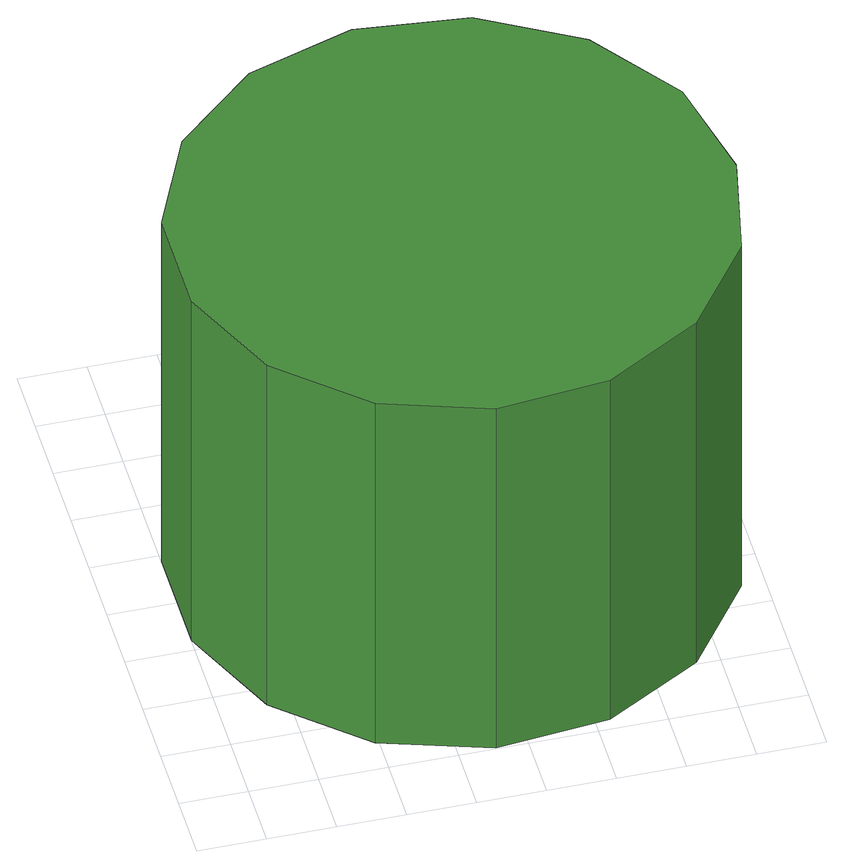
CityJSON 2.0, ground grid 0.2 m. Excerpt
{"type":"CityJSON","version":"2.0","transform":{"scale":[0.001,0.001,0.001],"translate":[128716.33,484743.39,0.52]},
"CityObjects":{
"tree1":{"type":"SolitaryVegetationObject","attributes":{"function":"something"},"geometry":[{"type":"MultiSurface","lod":"1","boundaries":[[[0,1,2,3,4,5,6,7,8,9,10,11,12,13,14]],[[15,16,17,18,19,20,21,22,23,24,25,26,27,28,29]],[[0,29,28,1]],[[1,28,27,2]],[[2,27,26,3]],[[3,26,25,4]],[[4,25,24,5]],[[5,24,23,6]],[[6,23,22,7]],[[7,22,21,8]],[[8,21,20,9]],[[9,20,19,10]],[[10,19,18,11]],[[11,18,17,12]],[[12,17,16,13]],[[13,16,15,14]],[[14,15,29,0]]]}]}
},
"vertices":[
[1599,808,1276],[1530,1137,1276],[1332,1409,1276],[1041,1577,1276],[706,1612,1276],[387,1508,1276],[137,1283,1276],[0,976,1276],[0,640,1276],[137,333,1276],[387,108,1276],[706,4,1276],[1041,39,1276],[1332,207,1276],[1530,479,1276],[1530,479,6],[1332,207,6],[1041,39,6],[706,4,6],[387,108,6],[137,333,6],[0,640,6],[0,976,6],[137,1283,6],[387,1508,6],[706,1612,6],[1041,1577,6],[1332,1409,6],[1530,1137,6],[1599,808,6]
]}
